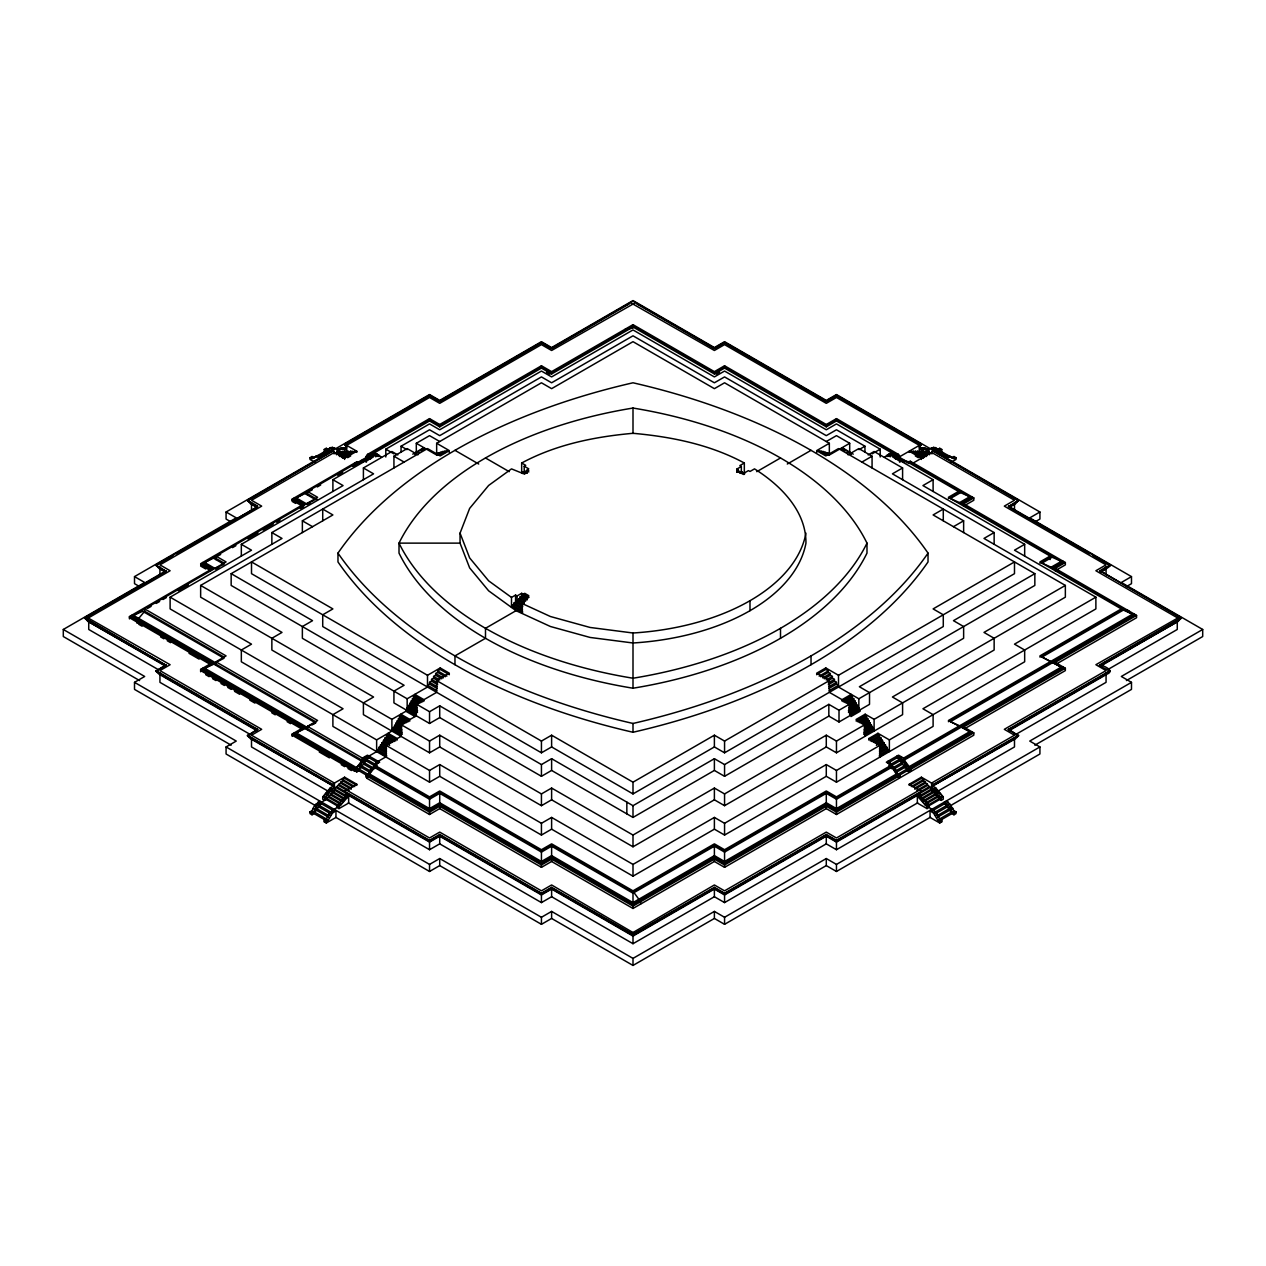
<?xml version="1.0" encoding="UTF-8"?>
<svg xmlns="http://www.w3.org/2000/svg" width="1266" height="1266" viewBox="0 0 1266 1266"><rect width="100%" height="100%" fill="white"/><g stroke="black" fill="none" stroke-linecap="round" stroke-linejoin="round"><path stroke-width="1.5" d="M741.338 473.247L742.873 472.36L742.873 473.832L748.459 470.604L749.994 471.474L754.504 468.879C780.267 485.02 806.22 510.799 805.951 543.13A194.822 112.484 0 0 1 633 642.986L590.083 637.447L550.409 626.496L516.006 610.687L488.629 590.811L469.654 567.912L460.049 543.13L460.049 533.144L469.654 508.378L488.629 485.464L511.496 468.879L521.671 472.993L523.206 472.107L524.725 472.993L528.792 470.635L527.273 469.749L527.273 473.088M346.631 452.389L344.589 451.218L344.589 452.389L338.481 451.218L338.481 452.389L336.962 451.503L336.962 449.161L338.481 450.047C342.121 444.113 350.033 453.655 344.589 444.176L429.538 395.119L439.713 401.006L541.437 342.263L551.612 348.134L633 301.15L714.388 348.134L724.563 342.263L826.287 401.006L836.462 395.119L921.411 444.176C915.967 453.655 923.879 444.113 927.519 450.047L929.038 449.161L929.038 451.503L927.519 452.389L927.519 451.218L921.411 452.389L921.411 451.218L927.519 454.747M337.088 807.376L330.268 812.186L326.28 818.896L324.238 820.067L324.238 821.824L326.28 820.653L314.063 813.611L312.037 814.782L309.996 813.611L309.996 811.854L312.037 810.667L314.427 805.999L319.665 800.982M326.47 799.4C320.82 802.106 314.395 806.806 314.063 813.611M324.238 820.067L326.28 821.238L328.305 820.067L332.309 813.358L335.949 810.382L335.949 817.425L429.538 871.467L439.713 865.596L541.437 924.322L551.612 918.451L633 965.436L714.388 918.451L724.563 924.322L826.287 865.596L836.462 871.467L930.51 817.171M366.46 775.14L358.832 770.725L356.79 771.912L355.271 771.026L355.271 769.269L364.94 758.397L364.94 756.641L366.46 757.511L376.635 751.64L376.635 739.898L394.865 729.374M378.154 763.097L369.007 757.812C364.054 760.28 359.085 764.933 358.832 770.725M322.719 796.868L324.745 798.039L324.745 800.397L322.719 799.226L322.719 796.868L330.347 787.769L332.388 786.597L334.414 787.769L332.388 788.94L330.347 787.769M324.745 798.039L332.388 788.94M338.481 804.211L346.631 794.811L348.656 795.982L348.656 803.04L338.987 808.61L336.962 807.439L336.962 805.097L338.481 804.211L340.522 805.382L348.656 795.982M416.308 715.812L416.308 704.07L436.659 692.328L436.659 680.57L449.367 673.227L440.22 667.942L427.497 675.284L251.507 573.672L251.507 561.93L332.895 608.914L322.719 614.785L322.719 626.543L541.437 752.811L551.612 746.94L633 793.924L714.388 746.94L724.563 752.811L943.281 626.543L943.281 614.785L933.105 608.914L1014.493 561.93L1014.493 573.672L838.503 675.284L825.78 667.942L816.633 673.227L829.341 680.57L829.341 692.328L849.692 704.07L849.692 715.812L839.01 721.984L828.834 716.113L724.563 776.311L714.388 770.44L633 817.425L551.612 770.44L541.437 776.311L439.713 717.585L429.538 723.456L416.308 715.812L401.053 724.627L401.053 736.369L385.798 745.183L385.798 756.926L375.622 762.797L375.622 764.569L369.023 771.864L367.995 776.011M370.542 772.735L375.274 766.721M370.527 772.782L361.38 767.497L356.79 770.139L294.234 734.027L294.234 732.856L355.778 768.383L362.392 760.455L307.464 728.741M369.514 775.14L367.472 776.311L367.472 778.068L365.953 777.197L365.953 775.425L369.007 773.668L374.594 766.326M353.23 786.882L342.548 780.711L342.548 779.54L344.589 778.368L356.79 785.411L356.79 784.24L344.589 791.282L346.109 793.94L429.538 842.096L439.713 836.225L541.437 894.951L551.612 889.08L633 936.065L714.388 889.08L724.563 894.951L826.287 836.225L836.462 842.096L919.891 793.94L921.411 791.282L909.21 784.24L909.21 785.411L921.411 778.368L923.452 779.54L923.452 780.711L912.77 786.882M932.092 786.882L933.612 784.825L1018.56 735.783L1008.385 729.327L1018.56 735.783L1015.506 738.727L931.586 786.597L1014.493 738.727M321.706 456.789L318.067 455.57L312.037 458.846L309.996 457.675L309.996 459.447L314.838 462.232M309.996 457.675L312.037 456.504L314.063 457.675L316.453 455.76M335.949 448.575L332.309 447.357L326.28 450.633L324.238 449.462L324.238 451.218L326.28 452.389M295.595 503.393L292.193 501.431L292.193 499.089L356.79 461.789L358.832 462.96L361.221 461.046L364.592 461.204M370.368 455.76L375.274 455.048L371.903 454.874L369.023 456.472L367.995 459.431M358.832 462.96L370.542 455.586M1108.43 670.205C1083.237 659.08 1120.173 668.717 1107.07 674.113L1008.733 730.893M1100.265 666.296L1178.282 621.258L1181.336 617.729L1099.948 570.744L1181.336 618.314L1099.948 665.299M338.481 450.047L342.611 447.927M341.488 448.243L336.962 449.161M324.238 449.462L326.28 448.275L328.305 449.462L314.063 457.675M313.066 457.643L318.067 455.57M327.308 449.43L332.309 447.357M318.146 456.504L328.828 450.332L328.828 452.104M316.025 456.757L319.839 455.918M330.268 448.528L334.082 447.705M319.159 457.089L331.36 450.047L333.908 451.503M231.156 521.988L226.076 519.06L226.076 512.002L429.538 394.533L439.713 400.404L541.437 341.678L551.612 347.549L633 300.564L714.388 347.549L724.563 341.678L826.287 400.404L836.462 394.533L1039.924 512.002L1039.924 519.06L1034.844 521.988M255.574 506.716L250.494 503.789L247.44 500.26L332.388 451.218L344.589 458.26L356.79 451.218L356.79 452.389L354.765 451.218L342.548 458.26M344.589 444.762L429.538 395.72L439.713 401.591L541.437 342.849L551.612 348.72L629.281 303.887M334.414 452.389L251.507 500.26L261.682 506.131L159.943 564.873L170.119 570.744L86.705 618.9L88.731 621.258L88.731 629.471L158.25 669.603M340.586 449.098L343.877 447.927M333.908 453.861L338.481 451.218M341.836 449.098L345.222 448.243M335.949 453.861L340.522 451.218M343.197 449.414L344.589 450.047L346.631 447.689M336.455 454.747L342.548 451.218M338.481 454.747L344.589 451.218M338.987 455.618L346.631 451.218L350.698 452.389L350.698 451.218L354.765 452.389L354.765 451.218M339.51 456.504L348.656 451.218M341.029 456.789L350.698 451.218M139.592 586.601L134.512 583.658L134.512 576.616L236.251 517.873L226.076 512.002M165.704 572.311L158.93 568.387L155.876 564.873L257.615 506.716L247.44 500.845L332.388 451.218M342.042 457.39L352.723 451.218M172.825 555.663L155.876 565.459L166.052 571.33L155.876 564.873M176.227 553.701L255.906 507.698M347.644 457.675L350.698 455.918M139.592 680.57L63.3 636.529L63.3 629.471L144.688 582.487L134.512 576.616M165.735 666.296L87.718 621.258L84.664 617.729L166.052 570.744M429.538 418.619L366.966 454.747L367.995 455.333L429.538 419.79L439.713 425.661L541.437 366.934L551.612 372.805L633 325.821L714.388 372.805L724.563 366.934L826.287 425.661L836.462 419.79L898.005 455.333L899.034 454.747L836.462 418.619L826.287 424.49L724.563 365.763L714.388 371.634L633 324.65L551.612 371.634L541.437 365.763L439.713 424.49L429.538 418.619L429.538 420.961L373.581 453.275L367.995 454.146L367.995 455.333M166.052 571.33L84.664 618.314L166.052 665.299L84.664 617.729M365.953 458.26L365.953 456.504L367.472 455.618L369.514 456.789M366.966 457.089L292.193 500.26L302.368 506.131M314.063 500.355L306.435 503.789L296.26 497.918L312.211 489.879M317.291 486.951L320.678 484.989M337.642 475.193L342.722 472.265M352.897 466.394L357.977 463.451M361.301 461.742L362.82 460.856M371.982 455.57L373.502 454.7M362.899 461.789L370.527 457.39M87.718 621.258L164.422 664.951M332.895 491.445L332.895 479.703L377.141 454.146L377.141 455.918L375.622 456.789L375.622 455.032L378.154 456.504L379.689 455.618L374.594 452.69M385.798 456.994L385.798 449.161L429.538 423.904L439.713 429.775L541.437 371.049L551.612 376.92L633 329.935L714.388 376.92L724.563 371.049L826.287 429.775L836.462 423.904L880.202 449.161L880.202 456.994M365.447 461.489L373.074 457.089M363.405 479.703L363.405 467.961L391.89 451.503L397.825 454.937M401.053 452.104L401.053 446.218L429.538 429.775L439.713 435.646L541.437 376.92L551.612 382.791L633 335.806L714.388 382.791L724.563 376.92L826.287 435.646L836.462 429.775L864.947 446.218L864.947 452.104M304.41 503.789L294.234 497.918L294.234 499.089L304.41 504.96L304.41 503.789L200.645 563.687L210.805 569.573M429.538 420.961L439.713 426.848L541.437 368.105L551.612 373.976L633 326.992L714.388 373.976L724.563 368.105L826.287 426.848L836.462 420.961L892.419 453.275L898.005 454.146L898.005 455.333M213.859 558.401L224.035 564.288L214.888 568.387L204.712 562.515L220.648 554.492M232.517 547.64L235.903 545.678M247.772 538.825L257.947 532.954M263.027 530.011L273.203 524.14M276.605 522.193L279.992 520.231M300.343 508.489L303.729 506.527M307.116 504.564L310.502 502.602M241.331 556.059L241.331 544.317L343.07 485.574L332.895 479.703M393.932 467.961L393.932 456.203L407.161 448.575L417.97 454.81M416.308 453.07L416.308 443.29L429.538 435.646L439.713 441.517M271.858 544.317L271.858 532.559L373.581 473.832L363.405 467.961M129.433 618.9L129.433 616.558L212.846 568.387L202.671 562.515L202.671 563.687L212.846 569.573M131.458 616.558L212.846 663.542L212.846 662.371L131.458 615.387L131.458 616.558L226.076 561.93L215.9 556.059L215.9 559.588M412.748 454.146L423.936 447.689L423.936 449.161L422.67 448.433M147.742 608.329L151.129 606.367M156.209 603.439L159.611 601.477M162.998 599.514L166.384 597.568M178.253 590.716L188.428 584.845M215.552 569.178L218.955 567.215M1024.669 556.059L1024.669 544.317L1014.493 550.188L1095.881 597.172L1095.881 608.914L922.93 708.77L933.105 714.641L933.105 726.383L836.462 782.182L826.287 776.311L724.563 835.054L714.388 829.167L633 876.167L551.612 829.167L541.437 835.054L439.713 776.311L429.538 782.182L332.895 726.383L332.895 714.641L343.07 708.77L170.119 608.914L170.119 597.172L251.507 550.188L241.331 544.317M302.368 532.559L302.368 520.817L427.497 448.575L440.22 455.918L449.367 450.633L436.659 443.29L436.659 453.07M436.659 443.29L541.437 382.791L551.612 388.662L633 341.678L714.388 388.662L724.563 382.791L829.341 443.29L829.341 453.07M994.142 544.317L994.142 532.559L983.983 538.43L1065.355 585.43L1065.355 597.172L892.419 697.012L902.595 702.899L902.595 714.641L836.462 752.811L826.287 746.94L724.563 805.682L714.388 799.811L633 846.796L551.612 799.811L541.437 805.682L439.713 746.94L429.538 752.811L363.405 714.641L363.405 702.899L373.581 697.012L200.645 597.172L200.645 585.43L282.017 538.43L271.858 532.559M435.646 454.447L438.685 452.69L438.685 454.447M436.153 454.747L440.726 452.104M415.042 715.084L415.042 716.556L405.88 711.27L405.88 709.799L407.161 709.055L416.308 714.341L415.042 715.084L393.932 702.899L393.932 691.141L404.107 685.27L231.156 585.43L231.156 573.672L332.895 514.945L322.719 509.074L322.719 520.817M436.659 455.032L442.768 451.503L444.793 452.69L444.793 450.918L437.166 455.333M439.207 455.032L446.835 450.633L449.367 452.104M231.156 745.183L134.512 689.384L134.512 682.342L144.688 676.471L63.3 629.471M257.267 730.893L158.93 674.113L155.876 671.17L166.052 664.713M157.57 670.205L166.052 665.299M636.719 303.887L714.388 348.72L724.563 342.849L826.287 401.591L836.462 395.72L921.411 444.762M524.219 473.278L524.219 466.236L525.738 465.35L521.671 463.008L521.671 472.993M527.273 469.749L528.792 468.879L524.219 466.236M522.89 472.867L525.738 471.221L525.738 472.693M523 473.104L527.273 470.635M200.645 671.771L200.645 669.413L212.846 662.371M204.712 668.242L213.859 664.128L315.598 722.87L306.435 726.969L204.712 668.242L224.035 658.257L142.647 611.272L133.5 615.387L214.888 662.371M215.9 665.299L215.9 661.786L226.076 655.899L144.688 608.914L144.688 612.443M213.859 664.128L217.261 662.165M716.081 374.182L719.468 372.22M316.263 806.062L226.076 753.998L226.076 746.94L236.251 741.069L134.512 682.342M333.908 786.882L332.388 784.825L247.44 735.783L257.615 729.327L247.44 735.783L250.494 738.727L334.414 786.597L251.507 738.727M251.507 735.198L261.682 729.327L159.943 670.584L170.119 664.713L86.705 617.143M511.496 607.411L511.496 597.425L515.563 595.067L517.098 595.954L521.671 593.311L523.206 594.197L524.725 593.311L528.792 595.669L527.273 596.539L527.273 599.878M744.329 472.993L744.329 463.008L739.819 465.603L741.338 466.489L741.338 473.531M736.765 472.218L738.3 470.002L736.765 470.889L740.832 473.247L742.367 472.36L742.367 473.674L736.765 470.446L736.765 469.132L741.338 466.489M524.425 600.764L520.152 598.312L520.152 596.84L521.671 595.954L527.273 599.182M736.765 471.775L738.3 470.889L743.997 474.18M522.89 603.122L518.617 600.654L518.617 599.182L520.152 598.312M738.3 472.36L739.819 471.474L744.091 473.943M522.526 609.373L514.043 604.468L514.043 603.012L515.563 602.125L522.795 606.287M518.617 600.654L517.098 601.54L522.795 604.832M525.232 596.697L526.767 595.811M739.819 472.946L741.338 472.06L744.186 473.706M522.684 612.697L512.524 606.825L512.524 605.354L514.043 604.468M292.193 736.369L292.193 734.027L304.41 726.969L304.41 728.156L202.671 669.413L202.671 668.242L304.41 726.969M524.219 603.597L524.219 600.068L528.792 597.425L527.273 596.539M356.79 767.797L296.26 732.856L306.435 726.969M307.464 729.912L307.464 726.383L317.624 720.512L215.9 661.786M521.671 613.282L521.671 603.296L525.738 600.954L524.219 600.068M296.26 732.856L308.809 726.779M312.211 724.817L315.598 722.87M516.006 610.687L485.495 628.3L485.495 638.286L454.969 655.899L454.969 664.713M756.767 471.68L780.505 457.975M787.294 464.036L811.031 450.332M826.287 441.517L836.462 435.646L849.692 443.29L849.692 453.07M829.341 443.29L816.633 450.633L825.78 455.918L838.503 448.575L963.632 520.817L963.632 532.559M445.3 676.756L437.672 672.357L437.672 670.885L440.22 669.413L449.367 674.699M816.633 452.104L819.165 450.633L826.793 455.032M441.739 678.813L435.646 675.284L435.646 673.528L437.672 672.357M438.178 680.871L433.605 678.228L433.605 676.455L435.646 675.284M829.341 455.032L823.232 451.503L821.207 452.69L821.207 450.918L828.834 455.333M437.672 684.684L431.564 681.155L431.564 679.399L433.605 678.228M437.166 688.498L429.538 684.099L429.538 682.342L431.564 681.155M429.538 684.099L427.497 685.27L436.659 690.556M231.156 573.672L312.544 620.672L302.368 626.543L302.368 638.286L407.161 698.785L427.497 687.042L427.497 675.284M830.939 454.114L849.692 443.29M421.135 702.456L413.507 698.041L413.507 696.585L414.789 695.841L423.936 701.127L423.936 699.671L414.789 694.369L414.789 695.841M843.33 448.433L842.064 449.161L842.064 447.689L853.252 454.146M418.35 703.769L412.241 700.256L413.507 698.041M843.33 449.889L844.596 449.161L844.596 450.633L847.144 450.633M417.068 705.969L410.975 702.456L412.241 700.256M417.321 709.055L409.693 704.656L410.975 702.456M408.427 706.855L407.161 707.599L416.308 712.885L417.574 712.141L408.427 706.855L409.693 704.656M847.144 452.104L849.692 452.104M849.692 453.56L850.958 452.832L850.958 454.304M848.03 454.81L858.839 448.575L872.068 456.203L872.068 467.961M200.645 585.43L282.017 632.414L271.858 638.286L271.858 650.028L391.89 719.341L407.161 710.527L407.161 698.785M859.013 449.652L864.947 446.218M407.161 722.269L399.518 717.869L399.518 716.398L400.8 715.67L409.947 720.955M404.36 723.598L398.252 720.069L399.518 717.869M401.813 727.997L395.704 724.484L398.252 720.069M402.066 731.083L394.438 726.684L395.704 724.484M393.172 728.884L391.89 729.612L401.053 734.897L402.319 734.169L393.172 728.884L394.438 726.684M868.175 454.937L874.11 451.503L902.595 467.961L902.595 479.703M872.037 453.877L880.202 449.161M394.185 741.512L386.557 737.113L386.557 735.641L388.076 734.755L397.239 740.04L397.239 738.569L388.076 733.283L388.076 734.755M410.975 700.984L429.538 711.698L439.713 705.827L541.437 764.569L551.612 758.698L633 805.682L714.388 758.698L724.563 764.569L828.834 704.355L839.01 710.242L855.025 700.984L855.025 702.456L848.932 705.969M861.893 462.074L872.068 456.203M391.131 742.984L385.022 739.455L385.022 737.983L386.557 737.113M389.611 745.326L383.503 741.813L383.503 740.341L385.022 739.455M386.557 746.798L381.968 744.155L381.968 742.683L383.503 741.813M386.557 750.026L380.449 746.497L380.449 745.041L381.968 744.155M386.557 753.254L378.93 748.855L378.93 747.383L380.449 746.497M307.464 726.383L362.392 758.097L367.472 755.169L379.689 762.211L374.594 765.155L374.594 768.684M891.406 452.69L886.311 455.618L887.846 456.504L890.378 455.032L890.378 456.789L888.859 455.918L888.859 454.146L933.105 479.703L933.105 491.445M377.395 749.741L386.557 755.027L386.557 756.482L377.395 751.197L377.395 749.741L378.93 748.855M884.459 457.279L889.365 454.447M365.779 757.321L362.392 759.284L362.392 758.097M891.406 453.861L892.419 453.275M371.555 768.684L363.912 764.268L363.912 762.512L366.46 761.04L375.622 766.326M361.38 767.497L361.38 765.74L363.912 764.268M895.458 455.586L896.486 456.789L898.528 455.618L900.047 456.504L900.047 458.26M247.44 735.198L332.388 784.24L344.589 777.197L356.79 784.24M895.473 459.147L921.411 444.176M923.452 458.26L911.235 451.218L909.21 452.389L909.21 451.218L921.411 458.26L921.411 459.431M351.204 789.24L340.522 783.068L342.548 780.711M923.958 457.39L913.277 451.218L911.235 452.389L911.235 451.218M346.631 794.811L346.631 795.982L334.414 788.94L340.522 783.068M924.971 456.789L915.302 451.218L913.277 452.389L913.277 451.218M926.49 456.504L917.344 451.218L915.302 452.389L915.302 451.218M919.369 450.047L921.411 448.86L921.411 450.047L924.164 449.098L927.519 450.047M900.221 461.694L903.607 459.732M903.607 460.903L909.21 461.789L971.766 497.918L971.766 496.731L961.59 502.602L961.59 503.789L971.766 497.918M343.07 798.624L332.388 792.469L332.388 791.282L334.414 790.111L346.631 797.169M919.369 452.389L925.082 449.098M341.029 800.982L330.347 794.811L332.388 792.469M340.522 804.211L328.305 797.169L330.347 794.811M336.962 805.682L326.28 799.511L328.305 797.169M907.168 462.96L910.222 461.204L973.807 497.918L973.807 500.26L963.632 506.131M911.235 461.789L910.222 462.375L910.222 461.204M396.986 722.269L429.538 741.069L439.713 735.198L541.437 793.924L551.612 788.053L633 835.054L714.388 788.053L724.563 793.924L826.287 735.198L836.462 741.069L869.014 722.269L870.296 723.013L870.296 724.484L864.187 727.997M902.595 467.961L892.419 473.832L994.142 532.559M329.84 813.31L319.159 807.154L319.159 805.382L321.706 803.91L333.908 810.968M932.092 451.503L934.64 450.047L946.841 457.089M912.928 463.166L933.612 451.218L1018.56 500.26L1015.506 503.789L1010.426 506.716M939.72 452.389L941.762 451.218L941.762 449.462L939.72 448.275L937.695 449.462L951.937 457.675L953.963 456.504L956.004 457.675L956.004 459.447L951.162 462.232M309.996 811.854L312.037 813.025L316.611 810.382L316.611 808.61L319.159 807.154M941.762 449.462L939.72 450.633L933.691 447.357L930.051 448.575M340.918 800.46L343.371 799.052M336.962 805.097L338.987 806.268L340.522 805.382M956.004 457.675L953.963 458.846L947.933 455.57L944.294 456.789M324.238 821.824L326.28 823.011L335.949 817.425M385.798 745.183L429.538 770.44L439.713 764.569L541.437 823.296L551.612 817.425L633 864.409L714.388 817.425L724.563 823.296L826.287 764.569L836.462 770.44L880.202 745.183L880.202 756.926M933.105 479.703L922.93 485.574L1024.669 544.317M958.536 491.445L948.376 497.316L1052.141 557.23L1061.288 561.344L1051.112 567.215L1041.965 563.101L1052.141 557.23M948.376 498.503L958.536 492.616M373.581 766.911L429.538 799.226L439.713 793.339L541.437 852.081L551.612 846.21L633 893.195L714.388 846.21L724.563 852.081L826.287 793.339L836.462 799.226L892.419 766.911L896.993 773.668L900.047 775.425L900.047 777.197L898.528 778.068L898.528 776.311L896.486 775.14M959.565 502.602L969.74 496.731L960.577 492.616L950.402 498.503L959.565 502.602L1061.636 561.534M436.659 680.57L541.437 741.069L551.612 735.198L633 782.182L714.388 735.198L724.563 741.069L829.341 680.57M369.007 773.668L429.538 808.61L439.713 802.739L541.437 861.481L551.612 855.61L633 902.595L714.388 855.61L724.563 861.481L826.287 802.739L836.462 808.61L896.993 773.668M357.313 768.082L429.538 809.797L439.713 803.91L541.437 862.652L551.612 856.781L633 903.766L714.388 856.781L724.563 862.652L826.287 803.91L836.462 809.797L908.687 768.082L910.729 769.269L910.729 771.026L909.21 771.912L907.168 770.725L899.54 775.14M961.59 725.798L1063.329 667.071L1063.329 668.242L961.59 726.969L961.59 725.798L973.807 732.856L973.807 735.198L836.462 814.497L826.287 808.61L724.563 867.352L714.388 861.481L633 908.466L551.612 861.481L541.437 867.352L439.713 808.61L429.538 814.497L366.966 778.368L366.966 776.011L367.995 775.425L429.538 810.968L439.713 805.097L541.437 863.823L551.612 857.952L633 904.937L714.388 857.952L724.563 863.823L826.287 805.097L836.462 810.968L898.005 775.425L899.034 778.368M365.953 775.425L429.538 812.139L439.713 806.268L541.437 864.995L551.612 859.123L633 906.108L714.388 859.123L724.563 864.995L826.287 806.268L836.462 812.139L900.047 775.425M963.632 503.789L973.807 497.918M953.456 526.688L963.632 520.817M336.455 786.597L429.538 840.339L439.713 834.452L541.437 893.195L551.612 887.324L633 934.308L714.388 887.324L724.563 893.195L826.287 834.452L836.462 840.339L929.545 786.597L931.586 788.94L919.369 795.982L919.369 794.811L929.038 805.097L929.038 807.439L927.013 808.61L917.344 803.04L917.344 795.982L919.369 794.811M933.612 451.218L1018.56 500.845L1008.385 506.716L1018.56 500.26M429.538 841.51L439.713 835.639M1009.413 506.716L1014.493 503.789M348.308 802.834L429.538 849.723L439.713 843.852L541.437 902.595L551.612 896.724L633 943.708L714.388 896.724L724.563 902.595L826.287 843.852L836.462 849.723L917.692 802.834M226.076 746.94L429.538 864.409L439.713 858.538L541.437 917.28L551.612 911.409L633 958.394L714.388 911.409L724.563 917.28L826.287 858.538L836.462 864.409L1039.924 746.94L1039.924 753.998L951.019 805.318M1039.924 512.002L1029.749 517.873L1131.487 576.616L1131.487 583.658L1126.408 586.601M816.633 674.699L825.78 669.413L828.328 670.885L828.328 672.357L820.7 676.756M819.165 676.171L828.328 670.885M822.726 677.927L830.354 673.528L830.354 675.284L824.261 678.813M826.287 679.984L832.395 676.455L832.395 678.228L827.822 680.871M828.328 682.928L834.436 679.399L834.436 681.155L828.328 684.684M1039.924 563.101L1050.1 557.23M828.834 686.742L836.462 682.342L836.462 684.099L828.834 688.498M829.341 690.556L838.503 685.27L836.462 684.099M850.958 715.084L850.958 716.556L860.12 711.27L860.12 709.799L858.839 709.055L849.692 714.341L850.958 715.084L869.52 704.355L869.52 692.613L859.361 686.742L1034.844 585.43L1034.844 573.672L953.456 620.672L963.632 626.543L963.632 638.286L858.839 698.785L838.503 687.042L838.503 675.284M1053.154 567.215L1063.329 561.344L1063.329 562.515L1053.154 568.387L1053.154 567.215L1136.567 615.387L1136.567 617.729L1056.857 663.748M1055.195 568.387L1065.355 562.515L1065.355 564.873L1055.195 570.744M851.211 695.841L842.064 701.127L842.064 699.671L851.211 694.369L852.493 698.041L844.849 702.456M843.33 701.87L852.493 696.585M846.131 703.184L853.759 698.785L853.759 700.256L847.65 703.769M848.679 707.599L856.307 703.184L856.307 704.656L848.679 709.055M848.41 710.669L857.573 705.384L857.573 706.855L848.41 712.141L849.692 712.885L858.839 707.599L857.573 706.855M1065.355 585.43L983.983 632.414L994.142 638.286L994.142 650.028L874.11 719.341L865.2 714.198L856.053 719.484L864.947 724.627L864.947 736.369M1099.948 570.744C1118.195 559.651 1109.412 567.627 1100.296 572.311M1099.948 571.33L1110.124 565.459L1093.175 555.663M1100.961 571.33L1104.363 569.368M856.053 720.955L865.2 715.67L866.482 716.398L866.482 717.869L858.839 722.269M857.319 721.683L866.482 716.398M860.12 723.013L867.748 718.597L867.748 720.069L861.64 723.598M862.921 724.326L869.014 720.813L869.014 722.269M864.187 726.542L870.296 723.013M863.934 729.612L871.562 725.212L871.562 726.684L863.934 731.083M1095.881 597.172L1014.493 644.157L1024.669 650.028L1024.669 661.786L889.365 739.898L877.924 733.283L868.761 738.569L868.761 740.04L877.924 734.755L879.443 735.641L879.443 737.113L871.815 741.512M1131.487 576.616L1121.312 582.487L1202.7 629.471L1202.7 636.529L1126.408 680.57M863.681 732.697L872.828 727.412L872.828 728.884L863.681 734.169L864.947 734.897L874.11 729.612L872.828 728.884M870.296 740.927L879.443 735.641M873.334 742.398L880.978 737.983L880.978 739.455L874.869 742.984M876.388 743.854L882.497 740.341L882.497 741.813L876.388 745.326M879.443 745.326L884.016 742.683L884.016 744.155L879.443 746.798M879.443 748.554L885.551 745.041L885.551 746.497L879.443 750.026M1121.312 608.914L1039.924 655.899L1061.288 667.071L959.565 725.798L950.402 721.683L1052.141 662.957M633 892.024L714.388 845.039L724.563 850.91L826.287 792.168L836.462 798.039L892.245 765.851L896.977 771.864L898.005 776.011M1039.924 657.086L1122.325 609.5L1127.927 610.386L1127.927 611.557L1128.94 610.972M1051.112 661.2L1132.5 614.2L1123.353 610.085L1041.965 657.086L1063.329 668.242M879.443 751.782L887.07 747.383L887.07 748.855L879.443 753.254M888.605 749.741L879.443 755.027L879.443 756.482L888.605 751.197L888.605 749.741L887.07 748.855M1050.1 661.786L948.376 720.512L969.74 731.669L909.21 766.626L903.607 759.284L958.536 727.554M948.376 721.683L1050.1 662.957M1053.154 661.2L1134.542 614.2L1134.542 615.387L1053.154 662.371L1053.154 661.2L1065.355 668.242L1065.355 670.584L965.325 728.346M1055.195 662.371L1136.567 615.387M887.846 763.097L896.993 757.812C901.946 760.28 906.915 764.933 907.168 770.725M888.859 763.683L890.378 762.797L890.378 764.569L892.245 765.851M896.993 757.812L896.993 756.055L899.54 757.511L901.06 756.641L901.06 758.397L904.699 761.372L908.687 768.082M888.859 765.439L901.06 758.397M891.406 768.684L891.406 765.155L836.462 796.868L826.287 790.997L724.563 849.723L714.388 843.852L633 890.837L551.612 843.852L541.437 849.723L439.713 790.997L429.538 796.868L374.594 765.155M891.406 765.155L886.311 762.211L898.528 755.169L903.607 758.097L958.536 726.383M890.378 766.326L899.54 761.04L902.088 762.512L902.088 764.268L894.445 768.684M901.408 760.565L902.927 759.679M904.62 759.869L960.577 727.554M892.926 767.797L902.088 762.512M963.632 726.969L1065.355 668.242M890.726 766.721L892.498 768.43L894.018 767.544M903.18 762.259L904.699 761.372M892.498 768.43L894.097 770.472L895.632 769.586M904.779 764.3L906.314 763.414M895.473 771.026L904.62 765.74L904.62 767.497L895.473 772.782M906.139 766.579L907.659 765.693M910.222 767.212L971.766 731.669L971.766 732.856L910.222 768.383L909.21 766.626M904.62 767.497L909.21 770.139L910.729 769.269M910.222 768.383L911.235 768.968L973.807 732.856M1099.948 664.713L1181.336 617.729M1101.578 664.951L1178.282 621.258M909.21 784.24L921.411 777.197L933.612 784.24L1018.56 735.198M1107.75 669.603L1177.269 629.471L1177.269 621.258L1179.295 618.9L1095.881 570.744L1106.057 564.873L1004.318 506.131L1014.493 500.26L931.586 452.389M1008.385 729.327L1110.124 670.584M1008.385 729.912L1110.124 671.17M824.593 836.62L724.563 894.366L714.388 888.495L632.494 935.78L630.959 933.722L714.388 884.966L724.563 890.837L826.287 832.11L836.462 837.981L927.519 785.411L929.545 786.597M911.235 786.597L923.452 779.54M1009.413 729.912L1106.057 674.113M914.796 788.053L925.478 781.897L925.478 783.068L914.796 789.24M916.837 790.411L927.519 784.24L927.519 785.411M921.411 791.883L836.462 840.925L826.287 835.054L724.563 893.78L714.388 887.909L633 934.894L551.612 887.909L541.437 893.78L439.713 835.054L429.538 840.925L344.589 791.883M1202.7 629.471L1121.312 676.471L1131.487 682.342L1131.487 689.384L1034.844 745.183M838.155 840.529L880.456 816.111M883.842 814.149L929.545 787.769M917.344 795.982L919.369 797.169L931.586 790.111L937.283 793.402M935.653 787.769L933.612 786.597L931.586 787.769L933.612 788.94L935.653 787.769L943.281 796.868L943.281 799.226L941.255 800.397L939.72 799.511L929.038 805.682M929.038 805.097L927.013 806.268L925.478 805.382L919.369 798.34L921.411 797.169M943.281 796.868L941.255 798.039L939.72 797.169L933.612 790.111L935.653 788.94M921.411 798.34L933.612 791.282L933.612 792.469L922.93 798.624M920.778 799.321L922.803 798.15M935.02 791.108L937.046 789.937M936.666 791.883L1014.493 746.94L1014.493 739.107M922.123 800.571L924.164 799.4M936.365 792.342L938.407 791.171M923.452 800.682L935.653 793.64L935.653 794.811L924.971 800.982M923.389 802.027L925.414 800.84M937.631 793.798L939.657 792.627M1131.487 682.342L1029.749 741.069L1039.924 746.94M924.512 803.641L937.695 795.982L935.653 794.811M938.755 795.428L940.796 794.241M925.478 804.211L937.695 797.169L939.72 799.511M925.478 805.382L927.519 804.211M939.72 797.169L941.762 795.982M927.519 805.382L939.72 798.34M932.092 810.968L944.294 803.91L946.841 805.382L946.841 807.154L936.16 813.31M931.918 811.664L933.96 810.477L935.732 812.186L939.72 818.896L941.762 820.067L941.762 821.824L939.72 823.011L930.051 817.425L930.051 810.382L933.691 813.358L937.695 820.067L939.72 821.238L941.762 820.067M944.294 803.91L944.294 802.153L946.161 803.435L948.202 802.264L953.963 810.667L956.004 811.854L956.004 813.611L953.963 814.782L951.937 813.611L939.72 820.653L941.762 821.824M934.64 812.44L946.841 805.382M933.691 813.358L935.732 812.186M946.161 803.435L947.933 805.144L949.975 803.957M935.305 815.399L937.331 814.228M947.933 805.144L949.547 807.17L951.573 805.999M937.172 815.668L949.389 808.61L949.389 810.382L953.963 813.025L956.004 811.854M936.65 817.678L949.389 810.382M951.937 813.611L950.893 809.449L952.934 808.278M937.695 820.067L953.963 810.667M329.35 448.243L330.695 447.531M369.023 456.472L371.903 454.874M932.092 449.746L935.732 448.528L938.692 449.43M946.335 457.975L949.975 456.757L952.934 457.643M521.671 463.008C555.948 444.54 594.529 436.738 633 433.304C671.471 436.738 710.052 444.54 744.329 463.008M359.845 461.979L354.765 462.96M898.005 459.431L896.977 456.472L894.097 454.874L890.726 455.048L895.632 455.76M901.408 461.204L906.139 461.758M460.049 543.13L399.012 543.13L399.012 553.115A338.702 195.55 0 0 0 633 688.213A338.702 195.55 0 0 0 866.988 553.115L866.988 543.13A338.702 195.55 0 0 0 633 408.048A338.702 195.55 0 0 0 399.012 543.13A338.702 195.55 0 0 0 633 678.228A338.702 195.55 0 0 0 866.988 543.13M805.951 533.144A194.822 112.484 0 0 1 633 633L590.083 627.461L550.409 616.51L521.671 603.296M332.04 448.876L333.908 449.746M317.798 457.105L319.665 457.975M935.305 447.531L936.65 448.243M949.547 455.76L951.937 457.675M933.691 447.357L935.732 448.528M947.933 455.57L949.975 456.757M947.854 456.504L937.172 450.332L937.172 452.104M931.918 447.705L933.96 448.876M946.161 455.918L948.202 457.105M929.038 449.161L924.512 448.243M923.389 447.927L925.414 449.098M922.123 447.927L924.164 449.098M927.519 451.218L932.092 453.861M920.778 448.243L922.803 449.414M919.369 447.689L921.411 448.86M925.478 451.218L930.051 453.861M923.452 451.218L929.545 454.747M927.013 455.618L919.369 451.218L917.344 452.389L917.344 451.218M1008.385 506.131L1110.124 564.873M1010.094 507.698L1089.773 553.701M915.302 455.918L918.356 457.675M899.034 457.089L960.577 492.616M894.097 454.874L896.977 456.472M896.486 456.789L904.114 461.204M892.498 454.7L894.018 455.57M903.18 460.856L904.699 461.742M895.473 457.39L903.101 461.789M892.926 457.089L900.553 461.489M961.59 502.602L1065.355 562.515M1051.112 567.215L1134.542 615.387M1123.353 610.085L1039.924 561.93L1050.1 556.059L1050.1 559.588M633 328.163L625.372 329.049M830.354 454.447L827.315 452.69L827.315 454.447M825.274 452.104L829.847 454.747M1034.844 573.672L933.105 514.945L943.281 509.074L943.281 520.817M736.765 469.132L738.3 470.002M741.338 471.775L744.74 473.737M546.532 372.22L549.919 374.182M1014.493 735.198L1004.318 729.327L1106.057 670.584L1095.881 664.713L1179.295 617.143M528.792 471.965L527.273 471.079L523.206 473.421L524.725 474.307M524.219 471.807L526.767 473.136M524.219 472.993L522.684 472.107L522.684 473.579M959.565 725.798L969.74 731.669M485.495 457.975L509.233 471.68M454.969 450.332L478.706 464.036M828.328 672.357L830.354 673.528M830.354 675.284L832.395 676.455M832.395 678.228L834.436 679.399M834.436 681.155L836.462 682.342M416.308 443.29L435.061 454.114M422.67 449.889L421.404 449.161L421.404 450.633L418.856 450.633M852.493 698.041L853.759 698.785M853.759 700.256L855.025 700.984M855.025 702.456L856.307 703.184M418.856 452.104L416.308 452.104M856.307 704.656L857.573 705.384M416.308 453.56L415.042 452.832L414.789 454.447M401.053 446.218L406.987 449.652M866.482 717.869L867.748 718.597M867.748 720.069L869.014 720.813M870.296 724.484L871.562 725.212M871.562 726.684L872.828 727.412M385.798 449.161L393.963 453.877M871.135 729.374L874.11 731.083L874.11 719.341M393.932 456.203L404.107 462.074M879.443 737.113L880.978 737.983M880.978 739.455L882.497 740.341M882.497 741.813L884.016 742.683M884.016 744.155L885.551 745.041M885.551 746.497L887.07 747.383M376.635 454.447L381.541 457.279M868.761 738.569L880.202 745.183M373.581 453.275L374.594 453.861M902.088 764.268L904.62 765.74M344.589 444.176L356.79 451.218M365.953 456.504L370.527 459.147M923.452 780.711L925.478 781.897M887.846 761.341L890.378 762.797M925.478 783.068L927.519 784.24M344.589 448.86L346.631 450.047M362.392 459.732L365.779 461.694M891.406 766.326L892.419 766.911M933.612 792.469L935.653 793.64M946.841 807.154L949.389 808.61M928.912 807.376L933.96 810.477M528.792 596.982L524.725 594.64L523.206 595.511L527.273 597.869M520.152 596.84L525.849 600.131M518.617 599.182L524.314 602.474M514.043 603.012L522.526 607.902M512.524 605.354L522.684 611.225M307.464 493.803L317.624 499.674M305.423 493.803L315.598 499.674M292.193 499.089L302.368 504.96M302.368 520.817L312.544 526.688M247.44 500.26L257.615 506.131M251.507 503.789L256.587 506.716M826.287 835.639L836.462 841.51M437.672 670.885L446.835 676.171M435.646 673.528L443.274 677.927M433.605 676.455L439.713 679.984M431.564 679.399L437.672 682.928M215.9 558.401L224.383 563.307M429.538 682.342L437.166 686.742M210.805 570.744L200.645 564.873L317.624 497.316L307.464 491.445L307.464 494.974M200.645 566.044L205.725 568.972M413.507 696.585L422.67 701.87M412.241 698.785L419.869 703.184M409.693 703.184L417.321 707.599M408.427 705.384L417.574 710.669M161.637 569.368L165.039 571.33M409.947 719.484L400.8 714.198L400.8 718.123M399.518 716.398L408.681 721.683M398.252 718.597L405.88 723.013M396.986 720.813L403.079 724.326M395.704 723.013L401.813 726.542M394.438 725.212L402.066 729.612M170.119 597.172L251.507 644.157L241.331 650.028L241.331 661.786L376.635 739.898M393.172 727.412L402.319 732.697M386.557 735.641L395.704 740.927M385.022 737.983L392.65 742.398M383.503 740.341L389.611 743.854M381.968 742.683L386.557 745.326M380.449 745.041L386.557 748.554M224.383 657.276L144.688 611.272L138.073 619.201L137.06 623.315M378.93 747.383L386.557 751.782M215.9 664.128L315.93 721.889M129.433 616.558L210.805 663.542M129.433 617.729L210.805 664.713M138.738 624.28L142.077 626.211M160.529 636.861L163.884 638.792M167.223 640.723L170.578 642.669M189.014 653.303L199.078 659.111M375.622 762.797L377.141 763.683M364.94 758.397L377.141 765.439M363.073 759.679L364.592 760.565M373.755 765.851L429.538 798.039L439.713 792.168L541.437 850.91L551.612 845.039L634.013 892.609L640.628 901.708L640.628 904.066M305.423 728.741L361.38 761.04M363.912 762.512L373.074 767.797M361.301 761.372L362.82 762.259M371.982 767.544L373.502 768.43M200.645 669.413L302.368 728.156M200.645 670.584L302.368 729.327M359.686 763.414L361.221 764.3M370.368 769.586L371.903 770.472M205.725 674.699L209.112 676.661M212.514 678.623L215.9 680.57M220.98 683.513L224.383 685.476M227.769 687.422L231.156 689.384M234.542 691.347L239.638 694.274M249.813 700.145L254.893 703.089M271.858 712.885L275.244 714.831M287.113 721.683L290.5 723.646M361.38 765.74L370.527 771.026M358.341 765.693L359.861 766.579M292.193 734.027L354.765 770.139L355.778 768.383M292.193 735.198L354.765 771.326M319.254 751.988L329.397 757.843M341.234 764.68L344.621 766.642M347.992 768.589L351.378 770.535M155.876 670.584L257.615 729.327M155.876 671.17L257.615 729.912M159.943 674.113L256.587 729.912M342.548 779.54L354.765 786.597M441.407 836.62L541.437 894.366L551.612 888.495L633.506 935.78L635.041 933.722L551.612 884.966L541.437 890.837L439.713 832.11L429.538 837.981L338.481 785.411M340.522 781.897L351.204 788.053M338.481 784.24L349.163 790.411M336.455 787.769L382.158 814.149M385.544 816.111L427.845 840.529M330.347 788.94L332.388 790.111M344.589 797.169L346.631 798.34M332.388 791.282L344.589 798.34M328.954 789.937L330.98 791.108M343.197 798.15L345.222 799.321M329.334 791.883L251.507 746.94L251.507 739.107M327.593 791.171L329.635 792.342M341.836 799.4L343.877 800.571M330.347 793.64L342.548 800.682M326.343 792.627L328.369 793.798M340.586 800.84L342.611 802.027M325.204 794.241L327.245 795.428M328.305 795.982L341.488 803.641M324.238 795.982L326.28 797.169M326.28 798.34L338.481 805.382M317.798 802.264L319.839 803.435M332.04 810.477L334.082 811.664M319.159 805.382L331.36 812.44M316.025 803.957L318.067 805.144M330.268 812.186L332.309 813.358M314.427 805.999L316.453 807.17M328.669 814.228L330.695 815.399M316.611 808.61L328.828 815.668M313.066 808.278L315.107 809.449M316.611 810.382L329.35 817.678M312.037 810.667L328.305 820.067M946.335 800.982L948.202 802.264M511.496 597.425L488.629 580.825L469.654 557.926L460.049 533.144M949.547 807.17L950.893 809.449M894.097 770.472L895.458 772.735M1106.057 566.82L1106.057 574.653M1106.057 672.547L1106.057 682.342L931.586 783.068L931.586 790.902M1014.493 504.169L1014.493 510.056M953.963 456.504L953.963 458.26M953.963 813.025L953.963 814.782M941.255 798.039L941.255 800.397M939.72 448.275L939.72 450.047M939.72 821.238L939.72 823.011M937.695 795.982L937.695 797.169M934.64 450.047L934.64 451.804M933.612 788.94L933.612 790.111M928.025 553.115L928.025 561.93A525.722 303.524 0 0 1 633 732.254A525.722 303.524 0 0 1 337.975 561.93L337.975 553.115A525.722 303.524 0 0 1 633 382.791A525.722 303.524 0 0 1 928.025 553.115A525.722 303.524 0 0 1 633 723.456A525.722 303.524 0 0 1 337.975 553.115M927.013 806.268L927.013 808.61M921.411 777.197L921.411 778.368M919.369 453.181L919.369 445.347L836.462 397.477L826.287 403.348L724.563 344.621L714.388 350.492L630.959 302.906M919.369 797.169L919.369 798.34M911.235 768.968L911.235 771.326M909.21 461.789L909.21 463.546M909.21 770.139L909.21 771.912M903.607 758.097L903.607 761.626M899.54 460.318L899.54 462.09M899.54 757.511L899.54 761.04M889.365 739.898L889.365 751.64M877.924 733.283L877.924 734.755M865.2 714.198L865.2 715.67M858.839 698.785L858.839 710.527M851.211 452.975L851.211 454.447M839.01 710.242L839.01 721.984M836.462 418.619L836.462 420.961M836.462 741.069L836.462 752.811M836.462 770.44L836.462 782.182M836.462 799.226L836.462 808.61M836.462 809.797L836.462 810.968M836.462 812.139L836.462 814.497M836.462 840.339L836.462 849.723M836.462 864.409L836.462 871.467M828.834 704.355L828.834 716.113M826.287 424.49L826.287 426.848M826.287 735.198L826.287 746.94M826.287 764.569L826.287 776.311M826.287 793.339L826.287 802.739M826.287 803.91L826.287 805.097M826.287 806.268L826.287 808.61M826.287 834.452L826.287 843.852M826.287 858.538L826.287 865.596M825.78 667.942L825.78 669.413M823.232 451.503L823.232 453.275M811.031 655.899L811.031 664.713M780.505 628.3L780.505 638.286M749.994 600.701L749.994 610.687M743.886 473.247L743.886 474.56M724.563 365.763L724.563 368.105M724.563 741.069L724.563 752.811M724.563 764.569L724.563 776.311M724.563 793.924L724.563 805.682M724.563 823.296L724.563 835.054M724.563 852.081L724.563 861.481M724.563 862.652L724.563 863.823M724.563 864.995L724.563 867.352M724.563 892.799L724.563 902.595M724.563 917.28L724.563 924.322M714.388 371.634L714.388 373.976M714.388 735.198L714.388 746.94M714.388 758.698L714.388 770.44M714.388 788.053L714.388 799.811M714.388 817.425L714.388 829.167M714.388 846.21L714.388 855.61M714.388 856.781L714.388 857.952M714.388 859.123L714.388 861.481M714.388 887.324L714.388 896.724M714.388 911.409L714.388 918.451M635.041 302.906L551.612 350.492L541.437 344.621L439.713 403.348L429.538 397.477L346.631 445.347L346.631 453.181M633 324.65L633 326.992M633 408.048L633 433.494M633 633L633 688.213M633 723.456L633 732.254M633 782.182L633 793.924M633 805.682L633 817.425M633 835.054L633 846.796M633 864.409L633 876.167M633 893.195L633 902.595M633 903.766L633 904.937M633 906.108L633 908.466M633 934.308L633 943.708M633 958.394L633 965.436M626.844 802.122L626.844 813.88M551.612 371.634L551.612 373.976M551.612 735.198L551.612 746.94M551.612 758.698L551.612 770.44M551.612 788.053L551.612 799.811M551.612 817.425L551.612 829.167M551.612 846.21L551.612 855.61M551.612 856.781L551.612 857.952M551.612 859.123L551.612 861.481M551.612 887.324L551.612 896.724M551.612 911.409L551.612 918.451M541.437 365.763L541.437 368.105M541.437 741.069L541.437 752.811M541.437 764.569L541.437 776.311M541.437 793.924L541.437 805.682M541.437 823.296L541.437 835.054M541.437 852.081L541.437 861.481M541.437 862.652L541.437 863.823M541.437 864.995L541.437 867.352M541.437 893.195L541.437 902.595M541.437 917.28L541.437 924.322M523.206 594.197L523.206 597.52M521.671 593.311L521.671 596.634M517.098 595.954L517.098 603.012M515.563 595.067L515.563 602.125M442.768 451.503L442.768 453.275M440.22 667.942L440.22 669.413M439.713 424.49L439.713 426.848M439.713 705.827L439.713 717.585M439.713 735.198L439.713 746.94M439.713 764.569L439.713 776.311M439.713 793.339L439.713 802.739M439.713 803.91L439.713 805.097M439.713 806.268L439.713 808.61M439.713 834.452L439.713 843.852M439.713 858.538L439.713 865.596M429.538 711.698L429.538 723.456M429.538 741.069L429.538 752.811M429.538 770.44L429.538 782.182M429.538 799.226L429.538 808.61M429.538 809.797L429.538 810.968M429.538 812.139L429.538 814.497M429.538 840.339L429.538 849.723M429.538 864.409L429.538 871.467M391.89 719.341L391.89 731.083M369.007 756.055L369.007 757.812M366.46 460.318L366.46 462.09M366.46 757.511L366.46 761.04M356.79 461.789L356.79 463.546M356.79 770.139L356.79 771.912M355.271 462.676L355.271 464.432M344.589 458.26L344.589 459.431M344.589 777.197L344.589 778.368M338.987 806.268L338.987 808.61M334.414 790.902L334.414 783.068L159.943 682.342L159.943 672.547M331.36 450.047L331.36 451.804M326.28 448.275L326.28 450.047M326.28 821.238L326.28 823.011M321.706 802.153L321.706 803.91M312.037 456.504L312.037 458.26M312.037 813.025L312.037 814.782M251.507 504.169L251.507 510.056M159.943 566.82L159.943 574.653"/></g></svg>
